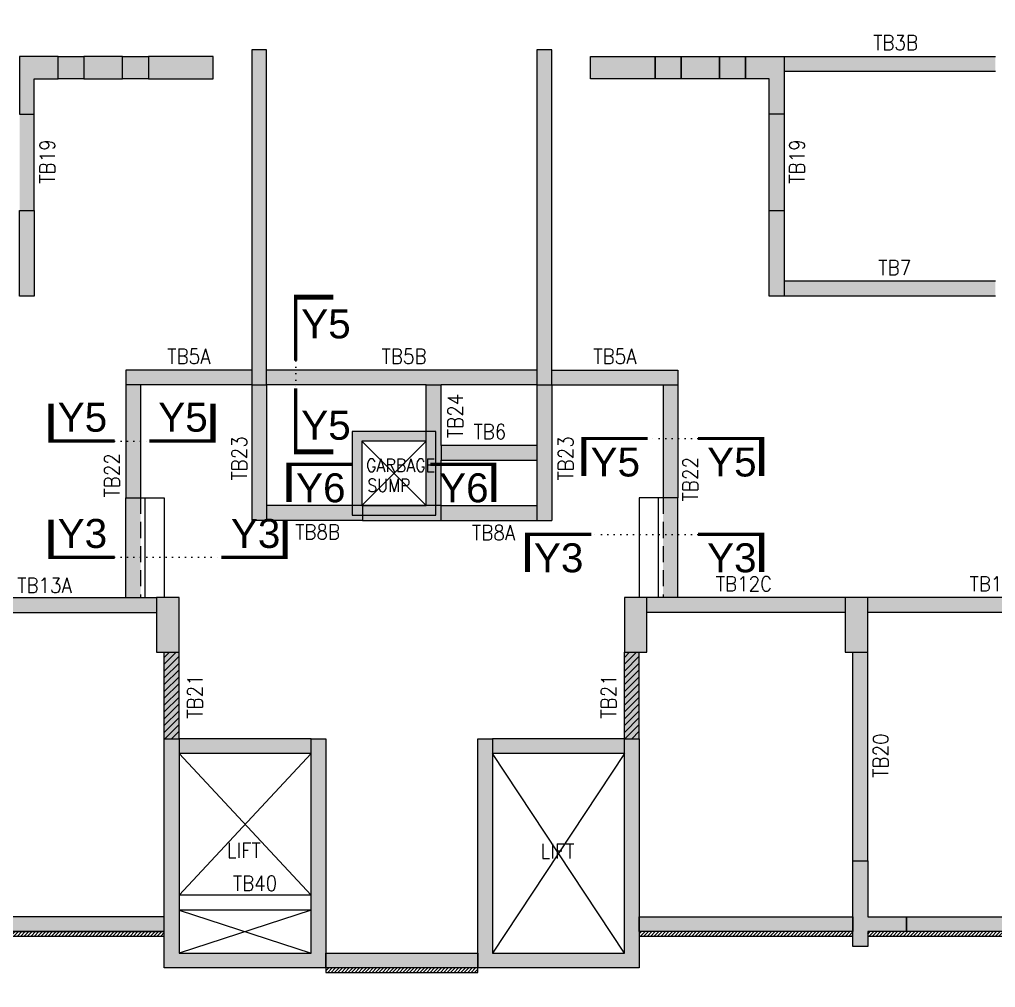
# Model space of a CAD drawing. Extents: x -200722 to 834823, y -494970 to 88783.
# Drawn here: x 295228 to 310393, y -306501 to -291460 of the extents above; entities that cross this region are included whole.
import ezdxf
from ezdxf.enums import TextEntityAlignment as Align

# ---------------------------------------------------------------- set-up
doc = ezdxf.new("R2010")
doc.units = 0
doc.header["$LTSCALE"] = 100
doc.header["$MEASUREMENT"] = 0
doc.header["$PDMODE"] = 34
doc.linetypes.add('DOT', pattern=[0.25, 0, -0.25])
doc.linetypes.add('HIDDEN', pattern=[0.375, 0.25, -0.125])
doc.layers.get('0').update_dxf_attribs({"linetype": 'CONTINUOUS'})
doc.layers.get('DEFPOINTS').update_dxf_attribs({"linetype": 'CONTINUOUS'})
for name, color, linetype, lineweight in [('1_COLUMN', 4, 'CONTINUOUS', 5), ('1_STAIRS', 6, 'CONTINUOUS', 5), ('HATCH', 252, 'CONTINUOUS', 30)]:
    doc.layers.add(name, color=color, linetype=linetype, lineweight=lineweight)
for name, color, linetype in [('5', 4, 'CONTINUOUS'), ('B_NO', 3, 'CONTINUOUS'), ('B_PLAN', 3, 'CONTINUOUS'), ('COL. SHED. STEEL.', 6, 'CONTINUOUS'), ('COL_H', 235, 'CONTINUOUS'), ('DIM', 3, 'CONTINUOUS'), ('RCCWALL', 6, 'CONTINUOUS'), ('SLAB THK.', 2, 'CONTINUOUS'), ('TEXT', 2, 'CONTINUOUS')]:
    doc.layers.add(name, color=color, linetype=linetype)
doc.styles.get("Standard").update_dxf_attribs({"font": 'simplex.shx'})
doc.styles.add('TIMES-N', font='arial.ttf')
doc.dimstyles.new('01 S.K', dxfattribs={"dimtxt": 230, "dimasz": 100, "dimexe": 200, "dimexo": 100, "dimgap": 50, "dimtad": 1, "dimdec": 0, "dimzin": 0, "dimdsep": 46, "dimtxsty": 'Standard', "dimblk": 'DOT', "dimcen": 0.09, "dimclrd": 4, "dimclre": 4, "dimclrt": 4, "dimadec": 0, "dimazin": 0, "dimtfac": 1, "dimtdec": 0, "dimtofl": 0, "dimtmove": 0, "dimatfit": 3, "dimfxl": 2, "dimtolj": 1, "dimtzin": 0, "dimarcsym": 1})
pattern_1 = [(45, (0, -330671.425), (-26.5165043, 26.5165043), [])]

# ---------------------------------------------------------------- blocks, each defined once
blk = doc.blocks.new('_DOT')
at = {"color": 0, "linetype": 'ByBlock'}
blk.add_line((-0.5, 0), (-1, 0), dxfattribs=at)
at = {"color": 0, "linetype": 'ByBlock', "const_width": 0.5}
blk.add_lwpolyline([(-0.25, 0, 1), (0.25, 0, 1)], format="xyb", close=True, dxfattribs=at)
blk = doc.blocks.new('*D3082')
at = {"color": 4, "lineweight": -2, "ltscale": 0.4, "transparency": 16777216}
for p, q in [((307108, -290983), (307108, -290940)), ((316259, -290983), (316259, -290940)), ((307208, -291140), (316159, -291140))]:
    blk.add_line(p, q, dxfattribs=at)
at = {"layer": 'DEFPOINTS', "color": 0, "lineweight": -3, "ltscale": 0.4, "transparency": 16777216}
for p in [(316259, -291140), (307108, -292032, 7447), (316259, -292032, 7447)]:
    blk.add_point(p, dxfattribs=at)
at = {"color": 4, "lineweight": -2, "ltscale": 0.4, "transparency": 16777216, "xscale": 100, "yscale": 100, "zscale": 100, "rotation": 180}
blk.add_blockref('_DOT', (307108, -291140), dxfattribs=at)
at = {"color": 4, "lineweight": -2, "ltscale": 0.4, "transparency": 16777216, "xscale": 100, "yscale": 100, "zscale": 100}
blk.add_blockref('_DOT', (316259, -291140), dxfattribs=at)
at = {"color": 4, "lineweight": -3, "ltscale": 0.4, "transparency": 16777216, "insert": (311683, -290840), "char_height": 500, "attachment_point": 5}
blk.add_mtext('\\A1;9151', dxfattribs=at)

msp = doc.modelspace()

# ---------------------------------------------------------------- hatches: boundary and pattern name
at = {"lineweight": -3, "ltscale": 0.4, "true_color": 0x000000}
h = msp.add_hatch(color=18, dxfattribs=at)
h.dxf.hatch_style = 1
h.paths.add_polyline_path([(267440.6, -323989.5), (267440.6, -323759.5), (262174.6, -323759.5), (262174.6, -323989.5)])
h.paths.add_polyline_path([(237258.6, -323759.5), (237258.6, -323989.5), (242524.6, -323989.5), (242524.6, -323759.5)])
h.paths.add_polyline_path([(310992.6, -292262), (316258.6, -292262), (316258.6, -292032), (310992.6, -292032)])
h.paths.add_polyline_path([(243124.6, -323759.5), (243124.6, -323989.5), (246409.6, -323989.5), (246409.6, -323759.5)])
h.paths.add_polyline_path([(307107.6, -292262), (310392.6, -292262), (310392.6, -292032), (307107.6, -292032)])
h.paths.add_polyline_path([(258289.6, -323759.5), (258289.6, -323989.5), (261574.6, -323989.5), (261574.6, -323759.5)])
at = {"lineweight": -3, "ltscale": 0.4}
h = msp.add_hatch(color=3, dxfattribs=at)
h.dxf.hatch_style = 1
h.paths.add_polyline_path([(240793.6, -329609.5), (240793.6, -327484.5), (241023.6, -327484.5), (241023.6, -329609.5)])
h.paths.add_polyline_path([(312493.6, -297882), (312493.6, -295757), (312723.6, -295757), (312723.6, -297882), (312493.6, -297882)])
h.paths.add_polyline_path([(246409.6, -324659.5), (246409.6, -326154.5), (246639.6, -326154.5), (246639.6, -324659.5)])
h.paths.add_polyline_path([(295227.6, -292932), (295227.6, -294427), (295457.6, -294427), (295457.6, -292932), (295227.6, -292932)])
h.paths.add_polyline_path([(258059.6, -326154.5), (258289.6, -326154.5), (258289.6, -324659.5), (258059.6, -324659.5)])
h.paths.add_polyline_path([(306877.6, -294427), (306877.6, -292932), (307107.6, -292932), (307107.6, -294427), (306877.6, -294427)])
at = {"lineweight": -3, "ltscale": 0.4, "true_color": 0x000000}
h = msp.add_hatch(color=18, dxfattribs=at)
h.dxf.hatch_style = 1
h.paths.add_polyline_path([(246409.6, -327484.5), (246409.6, -327254.5), (243124.6, -327254.5), (243124.6, -327484.5)])
h.paths.add_polyline_path([(310392.6, -295757), (310392.6, -295527), (307107.6, -295527), (307107.6, -295757), (310392.6, -295757)])
at = {"lineweight": -3, "ltscale": 0.4}
h = msp.add_hatch(color=3, dxfattribs=at)
h.dxf.hatch_style = 1
h.paths.add_polyline_path([(298837.6, -299242), (299067.6, -299242), (299067.6, -299012), (299067.6, -297137), (298837.6, -297137)])
h.paths.add_polyline_path([(303267.6, -298308), (303267.6, -299012), (303267.6, -299242), (303497.6, -299242), (303497.6, -297137), (303267.6, -297137), (303267.6, -298078), (303267.6, -298308)])
h.paths.add_polyline_path([(250019.6, -329805.5), (250019.6, -330739.5), (250249.6, -330739.5), (250249.6, -330035.5), (250249.6, -329805.5), (250249.6, -328864.5), (250019.6, -328864.5)], flags=16)
h.paths.add_polyline_path([(254679.6, -330739.5), (254679.6, -328864.5), (254449.6, -328864.5), (254449.6, -330739.5)])
h.paths.add_polyline_path([(250019.6, -330969.5), (250249.6, -330969.5), (250249.6, -330739.5), (250019.6, -330739.5)])
h.paths.add_polyline_path([(254449.6, -330969.5), (254679.6, -330969.5), (254679.6, -330739.5), (254449.6, -330739.5)])
h.paths.add_polyline_path([(298398.6, -299103.7), (298398.6, -299793.4), (299367.1, -299793.4), (299367.1, -299103.7)], flags=24)
h.paths.add_polyline_path([(303292.6, -296924.6), (303292.6, -297674.6), (305209.3, -297674.6), (305209.3, -296924.6)], flags=24)
h.paths.add_polyline_path([(250070.3, -330760.4), (250820.3, -330760.4), (250820.3, -328843.7), (250070.3, -328843.7)], flags=9)
at = {"lineweight": -3, "ltscale": 0.4, "true_color": 0x000000}
h = msp.add_hatch(color=18, dxfattribs=at)
h.dxf.hatch_style = 1
h.paths.add_polyline_path([(299067.6, -297137), (300557.6, -297137), (300787.6, -297137), (302325.9, -297137), (302325.9, -296953.8), (302325.9, -296907), (299067.6, -296907)])
h.paths.add_polyline_path([(296877.6, -296907), (296877.6, -297137), (297107.6, -297137), (298837.6, -297137), (298837.6, -296907)])
h.paths.add_polyline_path([(305227.6, -297137), (305457.6, -297137), (305457.6, -296907), (303497.6, -296907), (303497.6, -297137)])
h.paths.add_polyline_path([(302325.9, -296953.8), (302325.9, -297137), (303267.6, -297137), (303267.6, -296907), (302325.9, -296907)])
at = {"lineweight": -3, "ltscale": 0.4}
h = msp.add_hatch(color=3, dxfattribs=at)
h.dxf.hatch_style = 1
h.paths.add_polyline_path([(305227.6, -300442), (305457.6, -300442), (305457.6, -299459.7), (305227.6, -299459.7)])
h.paths.add_polyline_path([(297107.6, -299816), (297107.6, -298892), (296877.6, -298892), (296877.6, -299816)])
h.paths.add_polyline_path([(305457.6, -298892), (305457.6, -297971.1), (305227.6, -297971.1), (305227.6, -298892)])
h.paths.add_polyline_path([(296877.6, -298892), (297107.6, -298892), (297107.6, -298009.9), (296877.6, -298009.9)])
h.paths.add_polyline_path([(296877.6, -298009.9), (296877.6, -297137), (297107.6, -297137), (297107.6, -298009.9)])
h.paths.add_polyline_path([(305457.6, -297971.1), (305457.6, -297137), (305227.6, -297137), (305227.6, -297971.1)])
h.paths.add_polyline_path([(297107.6, -300442), (297107.6, -299816), (296877.6, -299816), (296877.6, -300442)])
h.paths.add_polyline_path([(305457.6, -299459.7), (305457.6, -298892), (305227.6, -298892), (305227.6, -299459.7)])
h = msp.add_hatch(color=3, dxfattribs=at)
h.dxf.hatch_style = 1
h.paths.add_polyline_path([(301547.6, -297862), (301697.6, -297862), (301697.6, -298371.7), (301777.6, -298371.7), (301777.6, -298308), (301777.6, -298078), (301777.6, -297137), (301547.6, -297137)])
h.paths.add_polyline_path([(300562.6, -298236.6), (300562.6, -298536.6), (301871.2, -298536.6), (301871.2, -298236.6)], flags=24)
h = msp.add_hatch(color=3, dxfattribs=at)
h.dxf.hatch_style = 1
h.paths.add_polyline_path([(303267.6, -298308), (303267.6, -299012), (303267.6, -299242), (303497.6, -299242), (303497.6, -297137), (303267.6, -297137), (303267.6, -298078), (303267.6, -298308)])
at = {"lineweight": -3, "ltscale": 0.4, "true_color": 0x000000}
h = msp.add_hatch(color=18, dxfattribs=at)
h.dxf.hatch_style = 1
h.paths.add_polyline_path([(301777.6, -298308), (303267.6, -298308), (303267.6, -298078), (301777.6, -298078)])
h.paths.add_polyline_path([(302864.4, -298282.4), (303212.4, -298282.4), (303212.4, -297430.6), (302864.4, -297430.6)], flags=24)
at = {"ltscale": 0.4}
h = msp.add_hatch(color=8, dxfattribs=at)
h.paths.add_polyline_path([(300547.6, -299012), (301547.6, -299012), (301547.6, -298012), (300547.6, -298012)], flags=16)
h.paths.add_polyline_path([(300397.6, -299162), (301697.6, -299162), (301697.6, -297862), (300397.6, -297862)])
at = {"lineweight": -3, "ltscale": 0.4, "true_color": 0x000000}
h = msp.add_hatch(color=18, dxfattribs=at)
h.dxf.hatch_style = 1
h.paths.add_polyline_path([(301777.6, -298308), (303267.6, -298308), (303267.6, -298078), (301777.6, -298078)])
h.paths.add_polyline_path([(300562.6, -298236.6), (300562.6, -298536.6), (301871.2, -298536.6), (301871.2, -298236.6)], flags=24)
at = {"lineweight": -3, "ltscale": 0.4}
h = msp.add_hatch(color=3, dxfattribs=at)
h.dxf.hatch_style = 1
h.paths.add_polyline_path([(301777.6, -299012), (301777.6, -298371.7), (301697.6, -298371.7), (301697.6, -299012), (301777.6, -299012)])
h.paths.add_polyline_path([(301634.5, -298394.6), (301634.5, -299083.9), (302602.5, -299083.9), (302602.5, -298394.6)], flags=24)
h.paths.add_polyline_path([(300562.6, -298236.6), (300562.6, -298536.6), (301871.2, -298536.6), (301871.2, -298236.6)], flags=24)
h = msp.add_hatch(color=3, dxfattribs=at)
h.dxf.hatch_style = 1
h.paths.add_polyline_path([(301777.6, -299012), (301777.6, -298371.7), (301697.6, -298371.7), (301697.6, -299012), (301777.6, -299012)])
h.paths.add_polyline_path([(301634.5, -298394.6), (301634.5, -299083.9), (302602.5, -299083.9), (302602.5, -298394.6)], flags=24)
h.paths.add_polyline_path([(300562.6, -298236.6), (300562.6, -298536.6), (301871.2, -298536.6), (301871.2, -298236.6)], flags=24)
at = {"lineweight": -3, "ltscale": 0.4, "true_color": 0x000000}
h = msp.add_hatch(color=18, dxfattribs=at)
h.dxf.hatch_style = 1
h.paths.add_polyline_path([(299067.6, -299242), (300557.6, -299242), (300557.6, -299012), (299067.6, -299012)])
h.paths.add_polyline_path([(301777.6, -299162), (301937.6, -299162), (301937.6, -299012), (303267.6, -299012), (303267.6, -299242), (301777.6, -299242)])
h.paths.add_polyline_path([(301937.6, -299162), (301937.6, -299012), (301777.6, -299012), (301777.6, -299162)])
h = msp.add_hatch(color=18, dxfattribs=at)
h.dxf.hatch_style = 1
h.paths.add_polyline_path([(241023.6, -332169.5), (241023.6, -332399.5), (245109.6, -332399.5), (245109.6, -332169.5)])
h.paths.add_polyline_path([(308407.6, -300672), (312493.6, -300672), (312493.6, -300442), (308407.6, -300442)])
h.paths.add_polyline_path([(237008.6, -332399.5), (240793.6, -332399.5), (240793.6, -332169.5), (237008.6, -332169.5)])
h.paths.add_polyline_path([(263905.6, -332399.5), (267690.6, -332399.5), (267690.6, -332169.5), (263905.6, -332169.5)])
h.paths.add_polyline_path([(285826.6, -300672), (289611.6, -300672), (289611.6, -300442), (285826.6, -300442)])
h.paths.add_polyline_path([(312723.6, -300442), (312723.6, -300672), (316508.6, -300672), (316508.6, -300442), (312723.6, -300442)])
h.paths.add_polyline_path([(228850.6, -332399.5), (231398.6, -332399.5), (231628.6, -332399.5), (232214.6, -332399.5), (232214.6, -332169.5), (228850.6, -332169.5)])
h.paths.add_polyline_path([(272484.6, -332399.5), (273070.6, -332399.5), (273300.6, -332399.5), (275848.6, -332399.5), (275848.6, -332169.5), (272484.6, -332169.5)])
h.paths.add_polyline_path([(277668.6, -300672), (280216.6, -300672), (280446.6, -300672), (281032.6, -300672), (281032.6, -300442), (277668.6, -300442)])
h.paths.add_polyline_path([(321302.6, -300442), (321302.6, -300672), (321888.6, -300672), (322118.6, -300672), (324666.6, -300672), (324666.6, -300442), (321302.6, -300442)])
h.paths.add_polyline_path([(245459.6, -332399.5), (248539.6, -332399.5), (248539.6, -332169.5), (248359.6, -332169.5), (248289.6, -332169.5), (248059.6, -332169.5), (245459.6, -332169.5)])
h.paths.add_polyline_path([(304977.6, -300672), (308057.6, -300672), (308057.6, -300442), (305457.6, -300442), (305227.6, -300442), (305157.6, -300442), (304977.6, -300442)])
h.paths.add_polyline_path([(256159.6, -332399.5), (259239.6, -332399.5), (259239.6, -332169.5), (256639.6, -332169.5), (256409.6, -332169.5), (256339.6, -332169.5), (256159.6, -332169.5)])
h.paths.add_polyline_path([(294277.6, -300672), (297357.6, -300672), (297357.6, -300442), (297177.6, -300442), (297107.6, -300442), (296877.6, -300442), (294277.6, -300442)])
h.paths.add_polyline_path([(261590.5, -332399.5), (261590.5, -332169.5), (263675.6, -332169.5), (263675.6, -332169.5), (263675.6, -332399.5)])
h.paths.add_polyline_path([(289841.6, -300442), (291926.7, -300442), (291926.7, -300672), (289841.6, -300672), (289841.6, -300442)])
h.paths.add_polyline_path([(259589.6, -332169.5), (260713.5, -332169.5), (259589.6, -332169.5), (260713.5, -332169.5), (260713.5, -332399.5), (259589.6, -332399.5), (259589.6, -332169.5), (260713.5, -332169.5)])
h.paths.add_polyline_path([(292803.7, -300672), (292803.7, -300442), (293927.6, -300442), (293927.6, -300672)])
h.paths.add_polyline_path([(260713.5, -332399.5), (260713.5, -332169.5), (261590.5, -332169.5), (261590.5, -332399.5)])
h.paths.add_polyline_path([(291926.7, -300672), (291926.7, -300442), (292803.7, -300442), (292803.7, -300672)])
at = {"lineweight": -3, "ltscale": 0.4}
h = msp.add_hatch(color=3, dxfattribs=at)
h.dxf.hatch_style = 1
h.paths.add_polyline_path([(245109.6, -336259.5), (245109.6, -333019.5), (245339.6, -333019.5), (245339.6, -336259.5)])
h.paths.add_polyline_path([(308177.6, -304532), (308407.6, -304532), (308407.6, -301292), (308177.6, -301292), (308177.6, -304532)])
h.paths.add_polyline_path([(240793.6, -336259.5), (240793.6, -333499.5), (241023.6, -333499.5), (241023.6, -336259.5)])
h.paths.add_polyline_path([(312493.6, -304532), (312723.6, -304532), (312723.6, -301772), (312493.6, -301772), (312493.6, -304532)])
h = msp.add_hatch(color=3, dxfattribs=at)
h.dxf.hatch_style = 1
h.paths.add_polyline_path([(248659.6, -334364.5), (248889.6, -334364.5), (248889.6, -333019.5), (248659.6, -333019.5)])
h.paths.add_polyline_path([(297477.6, -302637), (297707.6, -302637), (297707.6, -301292), (297477.6, -301292), (297477.6, -302637)])
h.paths.add_polyline_path([(256039.6, -334364.5), (256039.6, -333019.5), (255809.6, -333019.5), (255809.6, -334364.5)])
h.paths.add_polyline_path([(304857.6, -302637), (304857.6, -301292), (304627.6, -301292), (304627.6, -302637)])
at = {"ltscale": 0.4}
h = msp.add_hatch(dxfattribs=at)
h.set_pattern_fill('ANSI31', color=1, scale=600, style=0)
h.paths.add_polyline_path([(297707.6, -301292), (297477.6, -301292), (297477.6, -302637), (297707.6, -302637)])
h = msp.add_hatch(dxfattribs=at)
h.set_pattern_fill('ANSI31', color=1, scale=600, style=0)
h.set_pattern_definition([(45, (7150, 1e-10), (-53.033009, 53.033009), [])])
h.paths.add_polyline_path([(304857.6, -301292), (304627.6, -301292), (304627.6, -302637), (304857.6, -302637)])
at = {"layer": 'COL_H', "ltscale": 0.4, "true_color": 0x000000}
for points in [[(295227.6, -292932), (295457.6, -292932), (295457.6, -292382), (295827.6, -292382), (295827.6, -292032), (295227.6, -292032)], [(295827.6, -292032), (296228.6, -292032), (296228.6, -292382), (295827.6, -292382)], [(296228.6, -292382), (296828.6, -292382), (296828.6, -292032), (296228.6, -292032)], [(296828.6, -292032), (297229.6, -292032), (297229.6, -292382), (296828.6, -292382)], [(297229.6, -292382), (298237.6, -292382), (298237.6, -292032), (297229.6, -292032)], [(298837.6, -297137), (299067.6, -297137), (299067.6, -291932), (298837.6, -291932)], [(303267.6, -297137), (303497.6, -297137), (303497.6, -291932), (303267.6, -291932)], [(305105.6, -292382), (304097.6, -292382), (304097.6, -292032), (305105.6, -292032)], [(305105.6, -292032), (305506.6, -292032), (305506.6, -292382), (305105.6, -292382)], [(306106.6, -292382), (305506.6, -292382), (305506.6, -292032), (306106.6, -292032)], [(306106.6, -292032), (306507.6, -292032), (306507.6, -292382), (306106.6, -292382)], [(307107.6, -292932), (306877.6, -292932), (306877.6, -292382), (306507.6, -292382), (306507.6, -292032), (307107.6, -292032)], [(295457.6, -294427), (295457.6, -295757), (295227.6, -295757), (295227.6, -294427)], [(307107.6, -294427), (307107.6, -295757), (306877.6, -295757), (306877.6, -294427)], [(300557.6, -299242), (301777.6, -299242), (301777.6, -299012), (300557.6, -299012)], [(297357.6, -301292), (297707.6, -301292), (297707.6, -300442), (297357.6, -300442)], [(304627.6, -301292), (304977.6, -301292), (304977.6, -300442), (304627.6, -300442)], [(308057.6, -301292), (308407.6, -301292), (308407.6, -300442), (308057.6, -300442)], [(299987.6, -302637), (299987.6, -306197), (297477.6, -306197), (297477.6, -302637), (297707.6, -302637), (297707.6, -305967), (299757.6, -305967), (299757.6, -302637)], [(304857.6, -302637), (304857.6, -306197), (302347.6, -306197), (302347.6, -302637), (302577.6, -302637), (302577.6, -305967), (304627.6, -305967), (304627.6, -302637)], [(308177.6, -305862), (308177.6, -304532), (308407.6, -304532), (308407.6, -305402), (309007.6, -305402), (309007.6, -305632), (308407.6, -305632), (308407.6, -305862)]]:
    msp.add_hatch(color=18, dxfattribs=at).paths.add_polyline_path(points)
at = {"layer": 'COL_H', "ltscale": 0.4}
for points in [[(299757.6, -302867), (299757.6, -302637), (297707.6, -302637), (297707.6, -302867)], [(302577.6, -302637), (302577.6, -302867), (304627.6, -302867), (304627.6, -302637)]]:
    msp.add_hatch(color=8, dxfattribs=at).paths.add_polyline_path(points)
at = {"layer": 'DIM', "ltscale": 0.4, "true_color": 0x000000}
h = msp.add_hatch(dxfattribs=at)
h.set_pattern_fill('ANSI31', color=18, scale=300, style=0)
h.set_pattern_definition([(45, (-5830, -330106.425), (-26.5165043, 26.5165043), [])])
h.paths.add_polyline_path([(297477.6, -305632), (294157.6, -305632), (294157.6, -305702), (297477.6, -305702)])
h = msp.add_hatch(dxfattribs=at)
h.set_pattern_fill('ANSI31', color=18, scale=300, style=0)
h.set_pattern_definition(pattern_1)
h.paths.add_polyline_path([(308177.6, -305632), (304857.6, -305632), (304857.6, -305702), (308177.6, -305702)])
h.paths.add_polyline_path([(312493.6, -305632), (308407.6, -305632), (308407.6, -305702), (312493.6, -305702)])
h.paths.add_polyline_path([(325811.6, -305632), (312723.6, -305632), (312723.6, -305702), (325811.6, -305702)])
h = msp.add_hatch(dxfattribs=at)
h.set_pattern_fill('ANSI31', color=18, scale=300, style=0)
h.set_pattern_definition(pattern_1)
h.paths.add_polyline_path([(302347.6, -306197), (299987.6, -306197), (299987.6, -306267), (302347.6, -306267)])
at = {"layer": 'HATCH', "lineweight": -3, "ltscale": 0.4, "true_color": 0x000000}
for points in [[(294157.6, -305632), (297477.6, -305632), (297477.6, -305402), (294157.6, -305402)], [(304857.6, -305402), (308177.6, -305402), (308177.6, -305632), (304857.6, -305632)], [(309007.6, -305402), (311893.6, -305402), (311893.6, -305632), (309007.6, -305632)], [(299987.6, -305967), (302347.6, -305967), (302347.6, -306197), (299987.6, -306197)]]:
    msp.add_hatch(color=18, dxfattribs=at).paths.add_polyline_path(points)

# ---------------------------------------------------------------- linework, layer by layer
at = {"color": 1, "linetype": 'DOT', "ltscale": 4}
for p, q in [((299519.5, -296762.2), (299519.5, -297189.4)), ((305769.8, -297971.1), (304985.9, -297971.1)), ((296706, -298009.9), (297244.8, -298009.9)), ((305769.8, -299459.7), (304110.7, -299459.7)), ((296706, -299816), (298365.1, -299816))]:
    msp.add_line(p, q, dxfattribs=at)
at = {"color": 5, "lineweight": -3, "ltscale": 0.4}
for p, q in [((297107.6, -297137, 7446.6), (296877.6, -297137, 7446.6)), ((301547.6, -297137, 7446.6), (301777.6, -297137, 7446.6)), ((305227.6, -297137, 7446.6), (305457.6, -297137, 7446.6)), ((301777.6, -298078, 7446.6), (301777.6, -298308, 7446.6)), ((303267.6, -298078, 7446.6), (303267.6, -298308, 7446.6)), ((303267.6, -299012, 7446.6), (303267.6, -299242, 7446.6))]:
    msp.add_line(p, q, dxfattribs=at)
at = {"layer": '1_COLUMN', "color": 6, "lineweight": -3, "ltscale": 0.01}
for p, q in [((299757.6, -302867, 7446.6), (297707.6, -305067.1, 7446.6)), ((299757.6, -305067.1, 7446.6), (297707.6, -302867, 7446.6)), ((304627.6, -302867, 7446.6), (302577.6, -305967, 7446.6)), ((304627.6, -305967, 7446.6), (302577.6, -302867, 7446.6)), ((299757.6, -305297.1, 7446.6), (297707.6, -305967, 7446.6)), ((297707.6, -305297.1, 7446.6), (299757.6, -305967, 7446.6))]:
    msp.add_line(p, q, dxfattribs=at)
at = {"layer": '1_STAIRS', "color": 1, "ltscale": 500}
for p, q in [((296877.6, -300446.6, 5144.1), (296877.6, -298892, 8592)), ((297177.6, -300446.6, 5144.1), (297177.6, -298892, 8592)), ((297477.6, -298892, 7446.6), (297477.6, -300442, 7446.6)), ((304857.6, -298892, 7446.6), (304857.6, -300442, 7446.6)), ((305157.6, -300446.6, 5144.1), (305157.6, -298892, 8592)), ((305457.6, -300446.6, 5144.1), (305457.6, -298892, 8592))]:
    msp.add_line(p, q, dxfattribs=at)
at = {"layer": '1_STAIRS', "color": 1, "ltscale": 500, "elevation": 7446.6}
for points in [[(296877.6, -298892), (297477.6, -298892)], [(305457.6, -298892), (304857.6, -298892)]]:
    msp.add_lwpolyline(points, dxfattribs=at)
at = {"layer": '5', "color": 18, "ltscale": 500, "true_color": 0x000000}
for p, q in [((300547.6, -298012, 10894.5), (301547.6, -299012, 7446.6)), ((301547.6, -298012, 7446.6), (300547.6, -299012, 7446.6))]:
    msp.add_line(p, q, dxfattribs=at)
at = {"layer": '5', "color": 18, "ltscale": 500, "true_color": 0x000000, "elevation": 10894.5}
for points in [[(300397.6, -299162), (301697.6, -299162), (301697.6, -297862), (300397.6, -297862)], [(300547.6, -299012), (301547.6, -299012), (301547.6, -298012), (300547.6, -298012)]]:
    msp.add_lwpolyline(points, close=True, dxfattribs=at)
at = {"layer": 'B_PLAN', "color": 18, "ltscale": 0.4, "true_color": 0x000000}
for p, q in [((307107.6, -292032, 7446.6), (310392.6, -292032, 7446.6)), ((307107.6, -292262, 7446.6), (310392.6, -292262, 7446.6)), ((295457.6, -294427, 7446.6), (295457.6, -292932, 7446.6)), ((306877.6, -294427, 7446.6), (306877.6, -292932, 7446.6)), ((307107.6, -292932, 7446.6), (307107.6, -294427, 7446.6)), ((310392.6, -295527, 7446.6), (307107.6, -295527, 7446.6)), ((310392.6, -295757, 7446.6), (307107.6, -295757, 7446.6)), ((298837.6, -296907, 7446.6), (296877.6, -296907, 8592)), ((303267.6, -296907, 7446.6), (299067.6, -296907, 7446.6)), ((303497.6, -296907, 7446.6), (305457.6, -296907, 8592)), ((298837.6, -297137, 7446.6), (297107.6, -297137, 7446.6)), ((298837.6, -297137, 7446.6), (298837.6, -299242, 7446.6)), ((299067.6, -297137, 7446.6), (299067.6, -299242, 7446.6)), ((301547.6, -297137, 7446.6), (299067.6, -297137, 7446.6)), ((301547.6, -299012, 7446.6), (301547.6, -297137, 7446.6)), ((303267.6, -297137, 7446.6), (301777.6, -297137, 7446.6)), ((301777.6, -298078, 7446.6), (301777.6, -297137, 7446.6)), ((303267.6, -297137, 7446.6), (303267.6, -298078, 7446.6)), ((303497.6, -297137, 7446.6), (305227.6, -297137, 7446.6)), ((303497.6, -297137, 7446.6), (303497.6, -299242, 7446.6)), ((303267.6, -298078, 7446.6), (301777.5, -298078, 7446.6)), ((301777.6, -298308, 7446.6), (303267.6, -298308, 7446.6)), ((301777.6, -299012, 7446.6), (301777.6, -298308, 7446.6)), ((303267.6, -298308, 7446.6), (303267.6, -299012, 7446.6)), ((300557.6, -299012, 7446.6), (299067.6, -299012, 7446.6)), ((301777.6, -299012, 7446.6), (303267.6, -299012, 7446.6)), ((300557.6, -299242, 7446.6), (298837.6, -299242, 7446.6)), ((301777.6, -299242, 7446.6), (303497.6, -299242, 7446.6)), ((294277.6, -300442, 7446.6), (297357.6, -300442, 7446.6)), ((308057.6, -300442, 7446.6), (304977.6, -300442, 7446.6)), ((312493.6, -300442, 7446.6), (308407.6, -300442, 7446.6)), ((294277.6, -300672, 7446.6), (297357.6, -300672, 7446.6)), ((308057.6, -300672, 7446.6), (304977.6, -300672, 7446.6)), ((312493.6, -300672, 7446.6), (308407.6, -300672, 7446.6)), ((297477.6, -302637, 7446.6), (297477.6, -301292, 7446.6)), ((297707.6, -302637, 7446.6), (297707.6, -301292, 7446.6)), ((304627.6, -302637, 7446.6), (304627.6, -301292, 7446.6)), ((304857.6, -302637, 7446.6), (304857.6, -301292, 7446.6)), ((308177.6, -304532, 7446.6), (308177.6, -301292, 7446.6)), ((308407.6, -304532, 7446.6), (308407.6, -301292, 7446.6)), ((299757.6, -305067.1, 7446.6), (297707.6, -305067.1, 7446.6)), ((299757.6, -305297.1, 7446.6), (297707.6, -305297.1, 7446.6))]:
    msp.add_line(p, q, dxfattribs=at)
at = {"layer": 'B_PLAN', "color": 18, "linetype": 'HIDDEN', "ltscale": 10, "true_color": 0x000000}
for p, q in [((297107.6, -298892, 7446.6), (297107.6, -300442, 7446.6)), ((305227.6, -298892, 7446.6), (305227.6, -300442, 7446.6))]:
    msp.add_line(p, q, dxfattribs=at)
at = {"layer": 'B_PLAN', "color": 18, "ltscale": 0.4, "true_color": 0x000000, "elevation": 7446.6}
for points in [[(296877.6, -296907), (296877.6, -298892)], [(305457.6, -296907), (305457.6, -298892)], [(297107.6, -297137), (297107.6, -298892)], [(305227.6, -297137), (305227.6, -298892)]]:
    msp.add_lwpolyline(points, dxfattribs=at)
at = {"layer": 'COL. SHED. STEEL.', "color": 18, "ltscale": 500, "true_color": 0x000000}
for p, q in [((299757.6, -302637, 7446.6), (297707.6, -302637, 7446.6)), ((304627.6, -302637, 7446.6), (302577.6, -302637, 7446.6)), ((299757.6, -302867, 7446.6), (297707.6, -302867, 7446.6)), ((304627.6, -302867, 7446.6), (302577.6, -302867, 7446.6))]:
    msp.add_line(p, q, dxfattribs=at)
at = {"layer": 'COL. SHED. STEEL.', "color": 18, "ltscale": 500, "true_color": 0x000000, "elevation": 7446.6}
for points in [[(295227.6, -292932), (295457.6, -292932), (295457.6, -292382), (295827.6, -292382), (295827.6, -292032), (295227.6, -292032)], [(295827.6, -292032), (296228.6, -292032), (296228.6, -292382), (295827.6, -292382)], [(296828.6, -292032), (297229.6, -292032), (297229.6, -292382), (296828.6, -292382)], [(305105.6, -292032), (305506.6, -292032), (305506.6, -292382), (305105.6, -292382)], [(306106.6, -292032), (306507.6, -292032), (306507.6, -292382), (306106.6, -292382)], [(307107.6, -292932), (306877.6, -292932), (306877.6, -292382), (306507.6, -292382), (306507.6, -292032), (307107.6, -292032)]]:
    msp.add_lwpolyline(points, close=True, dxfattribs=at)
for points in [[(296228.6, -292382), (296828.6, -292382), (296828.6, -292032), (296228.6, -292032), (296228.6, -292382)], [(297229.6, -292382), (298237.6, -292382), (298237.6, -292032), (297229.6, -292032), (297229.6, -292382)], [(298837.6, -297137), (299067.6, -297137), (299067.6, -291932), (299067.6, -291932), (298837.6, -291932), (298837.6, -297137)], [(303267.6, -297137), (303497.6, -297137), (303497.6, -291932), (303497.6, -291932), (303267.6, -291932), (303267.6, -297137)], [(305105.6, -292382), (304097.6, -292382), (304097.6, -292032), (305105.6, -292032), (305105.6, -292382)], [(306106.6, -292382), (305506.6, -292382), (305506.6, -292032), (306106.6, -292032), (306106.6, -292382)], [(295457.6, -294427), (295457.6, -295757), (295227.6, -295757), (295227.6, -294427), (295457.6, -294427)], [(307107.6, -294427), (307107.6, -295757), (306877.6, -295757), (306877.6, -294427), (307107.6, -294427)], [(300557.6, -299242), (301777.6, -299242), (301777.6, -299012), (300557.6, -299012), (300557.6, -299242)], [(297357.6, -301292), (297707.6, -301292), (297707.6, -300442), (297357.6, -300442), (297357.6, -301292)], [(304627.6, -301292), (304977.6, -301292), (304977.6, -300442), (304627.6, -300442), (304627.6, -301292)], [(308057.6, -301292), (308407.6, -301292), (308407.6, -300442), (308057.6, -300442), (308057.6, -301292)], [(299987.6, -302637), (299987.6, -306197), (297477.6, -306197), (297477.6, -302637), (297707.6, -302637), (297707.6, -305967), (297707.6, -305967), (299757.6, -305967), (299757.6, -305967), (299757.6, -302637), (299987.6, -302637)], [(304857.6, -302637), (304857.6, -306197), (302347.6, -306197), (302347.6, -302637), (302577.6, -302637), (302577.6, -305967), (302577.6, -305967), (304627.6, -305967), (304627.6, -305967), (304627.6, -302637), (304857.6, -302637)], [(308177.6, -305862), (308177.6, -304532), (308407.6, -304532), (308407.6, -305402), (309007.6, -305402), (309007.6, -305632), (308407.6, -305632), (308407.6, -305862), (308177.6, -305862)]]:
    msp.add_lwpolyline(points, dxfattribs=at)
at = {"layer": 'DIM', "color": 1}
for points in [[(300102.6, -295773.1, 80, 80, 0), (299519.5, -295773.1, 50, 50, 0), (299519.5, -296762.2, 50, 50, 0)], [(300102.6, -298178.6, 80, 80, 0), (299519.5, -298178.6, 50, 50, 0), (299519.5, -297189.4, 50, 50, 0)], [(295716.8, -297426.8, 80, 80, 0), (295716.8, -298009.9, 50, 50, 0), (296706, -298009.9, 50, 50, 0)], [(298233.9, -297426.8, 80, 80, 0), (298233.9, -298009.9, 50, 50, 0), (297244.8, -298009.9, 50, 50, 0)], [(303996.7, -298554.2, 80, 80, 0), (303996.7, -297971.1, 50, 50, 0), (304985.9, -297971.1, 50, 50, 0)], [(306759, -298554.2, 80, 80, 0), (306759, -297971.1, 50, 50, 0), (305769.8, -297971.1, 50, 50, 0)], [(295716.8, -299232.9, 80, 80, 0), (295716.8, -299816, 50, 50, 0), (296706, -299816, 50, 50, 0)], [(299354.3, -299232.9, 80, 80, 0), (299354.3, -299816, 50, 50, 0), (298365.1, -299816, 50, 50, 0)], [(303121.5, -300042.8, 80, 80, 0), (303121.5, -299459.7, 50, 50, 0), (304110.7, -299459.7, 50, 50, 0)], [(306759, -300042.8, 80, 80, 0), (306759, -299459.7, 50, 50, 0), (305769.8, -299459.7, 50, 50, 0)]]:
    msp.add_lwpolyline(points, format="xyseb", dxfattribs=at)
at = {"layer": 'DIM', "color": 1, "elevation": -6895.9}
for points in [[(299416.1, -298954.8, 80, 80, 0), (299416.1, -298371.7, 50, 50, 0), (300405.2, -298371.7, 50, 50, 0)], [(302598.1, -298954.8, 80, 80, 0), (302598.1, -298371.7, 50, 50, 0), (301609, -298371.7, 50, 50, 0)]]:
    msp.add_lwpolyline(points, format="xyseb", dxfattribs=at)
at = {"layer": 'RCCWALL', "color": 42, "ltscale": 0.4}
for points, elevation in [([(294157.6, -305632), (297477.6, -305632), (297477.6, -305402), (294157.6, -305402)], 7446.6), ([(304857.6, -305402), (308177.6, -305402), (308177.6, -305632), (304857.6, -305632)], 7446.6), ([(309007.6, -305402), (311893.6, -305402), (311893.6, -305632), (309007.6, -305632)], 3998.7), ([(299987.6, -305967), (302347.6, -305967), (302347.6, -306197), (299987.6, -306197)], 7446.6)]:
    msp.add_lwpolyline(points, close=True, dxfattribs=dict(at, elevation=elevation))
at = {"layer": 'RCCWALL', "color": 1, "ltscale": 0.4, "elevation": 7446.6}
for points in [[(297477.6, -305632), (294157.6, -305632), (294157.6, -305702), (297477.6, -305702)], [(308177.6, -305632), (304857.6, -305632), (304857.6, -305702), (308177.6, -305702)], [(312493.6, -305632), (308407.6, -305632), (308407.6, -305702), (312493.6, -305702)], [(302347.6, -306197), (299987.6, -306197), (299987.6, -306267), (302347.6, -306267)]]:
    msp.add_lwpolyline(points, close=True, dxfattribs=at)

# ---------------------------------------------------------------- texts
at = {"layer": 'B_NO', "color": 18, "true_color": 0x000000, "width": 0.9}
for s, height, p in [('TB3B', 232, (308491.5, -291934.7)), ('TB7', 232, (308572.4, -295429.7)), ('TB5A', 232, (297524.4, -296809.7, 572.7)), ('TB5B', 232, (300854.3, -296809.7)), ('TB5A', 232, (304144.4, -296809.7, 572.7)), ('TB6', 232, (302281.4, -297980.6)), ('GARBAGE', 200, (300612.6, -298486.6, 10343.8)), ('SUMP', 200, (300630.9, -298798.5, 10343.8)), ('TB8B', 232, (299510, -299537.5)), ('TB8A', 232, (302258.5, -299550.2)), ('TB12C', 232, (306046, -300344.7)), ('TB12B', 232, (309988.9, -300344.7)), ('TB13A', 232, (295191.1, -300366.6)), ('TB40', 232, (298542.6, -304997.3, -7446.6))]:
    msp.add_text(s, height=height, dxfattribs=at).set_placement(p)
for s, p in [('TB19', (295774, -294009.6, -2897.2)), ('TB19', (307424, -294009.6, -2897.2)), ('TB24', (302114.5, -297962.9, 7446.6)), ('TB23', (298758.3, -298623.7)), ('TB23', (303831.4, -298623.7)), ('TB22', (296781.1, -298886.9, -17790.4)), ('TB22', (305766.4, -298946.2, -17790.4)), ('TB21', (298068.6, -302322.7, -10343.8)), ('TB21', (304498.7, -302322.7, -10343.8)), ('TB20', (308724, -303242.1, -2897.2))]:
    msp.add_text(s, height=232, rotation=90, dxfattribs=at).set_placement(p)
at = {"layer": 'SLAB THK.', "color": 18, "true_color": 0x000000, "width": 0.9}
for p in [(298448.1, -304486.4, -5794.3), (303321.7, -304499.3, 1101.5)]:
    msp.add_text('LIFT', height=232, dxfattribs=at).set_placement(p)
at = {"layer": 'TEXT', "color": 18, "true_color": 0x000000, "style": 'TIMES-N'}
for s, p in [('Y5', (299605, -296189.3)), ('Y5', (295820.8, -297639.4)), ('Y5', (297383.4, -297639.4)), ('Y5', (299605, -297764.2)), ('Y5', (304100.8, -298335.5)), ('Y5', (305911.8, -298335.5)), ('Y6', (299524.7, -298736.4, -6895.9)), ('Y6', (301747.6, -298736.4, -6895.9)), ('Y3', (295820.8, -299445.5)), ('Y3', (298511.7, -299445.5)), ('Y3', (303220.9, -299824.1)), ('Y3', (305911.8, -299824.1))]:
    msp.add_text(s, height=450, dxfattribs=at).set_placement(p, align=Align.MIDDLE_LEFT)

# ---------------------------------------------------------------- dimensions: what is measured, and where the dimension line sits
at = {"color": 18, "lineweight": -3, "ltscale": 0.4, "true_color": 0x000000}
dim = msp.add_linear_dim(base=(316258.6, -291139.5), p1=(307107.6, -292032, 7446.6), p2=(316258.6, -292032, 7446.6), dimstyle='01 S.K', override={"dimtxt": 500, "dimfxl": 100, "dimfxlon": 1}, dxfattribs=at)
dim.commit()
dim.dimension.update_dxf_attribs({"geometry": '*D3082', "text_midpoint": (311683.1, -290839.5)})

doc.saveas('drawing.dxf')
